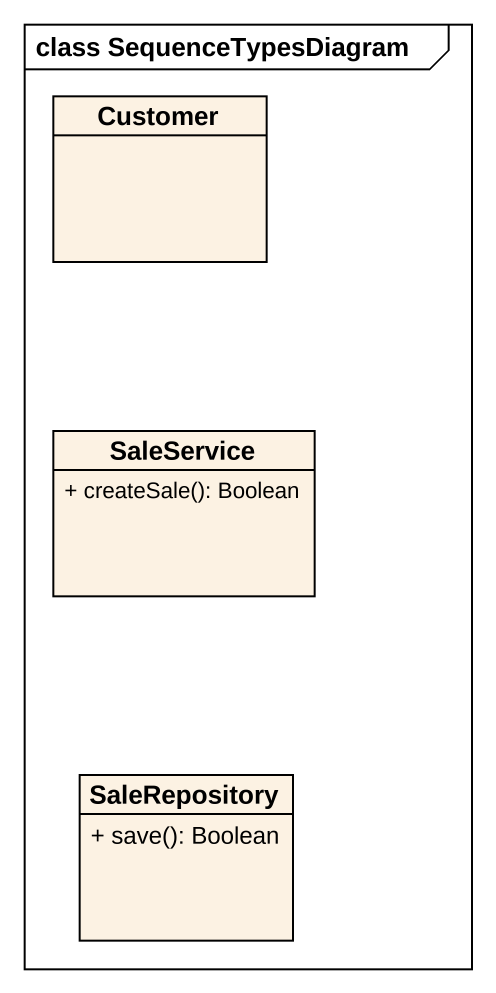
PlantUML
@startuml
mainframe class SequenceTypesDiagram
hide circle
hide empty members
skinparam classAttributeIconSize 0
class Customer
class SaleService {
  + createSale(): Boolean
}
class SaleRepository {
  + save(): Boolean
}
@enduml
